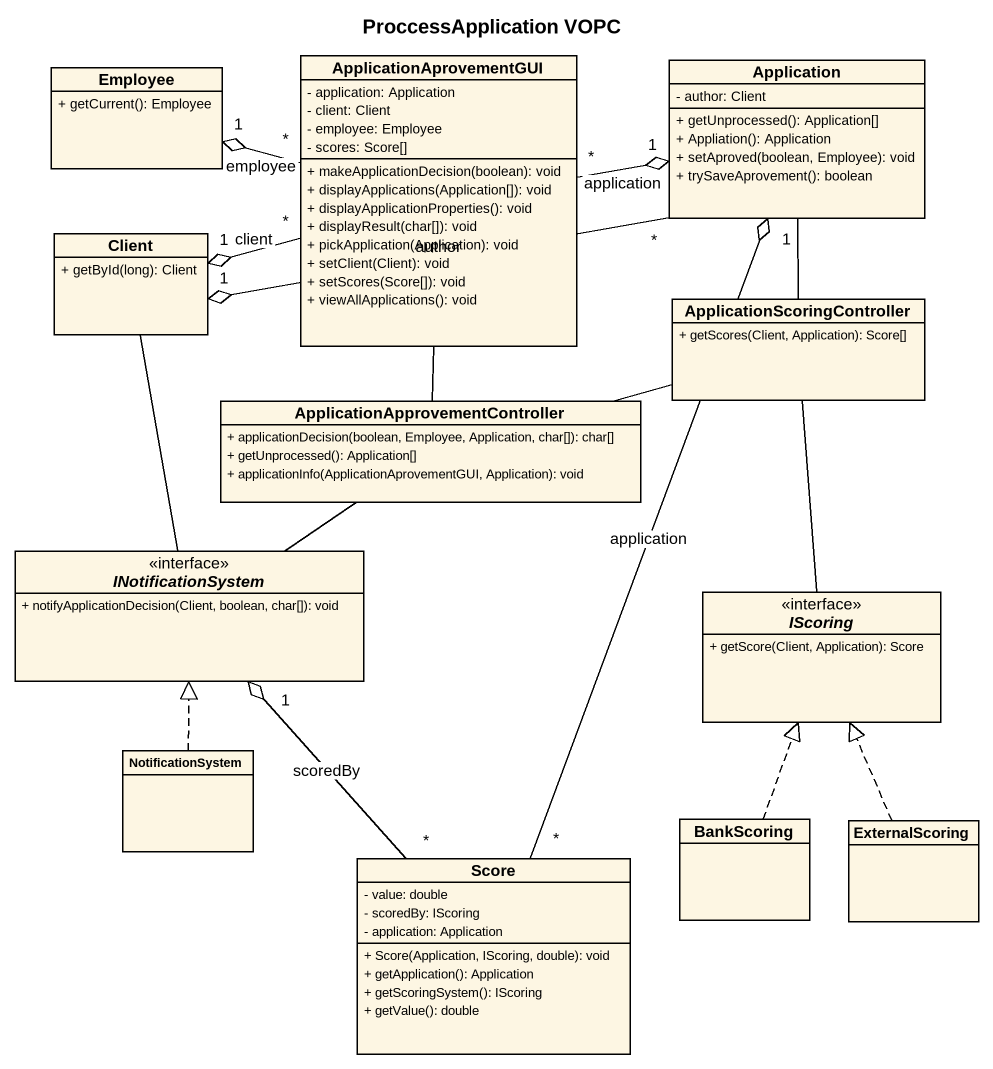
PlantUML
@startuml
title ProccessApplication VOPC
hide circle
hide empty members
skinparam classAttributeIconSize 0
class Employee {
  + getCurrent(): Employee
}
class ApplicationAprovementGUI {
  - application: Application
  - client: Client
  - employee: Employee
  - scores: Score[]
  + makeApplicationDecision(boolean): void
  + displayApplications(Application[]): void
  + displayApplicationProperties(): void
  + displayResult(char[]): void
  + pickApplication(Application): void
  + setClient(Client): void
  + setScores(Score[]): void
  + viewAllApplications(): void
}
class Application {
  - author: Client
  + getUnprocessed(): Application[]
  + Appliation(): Application
  + setAproved(boolean, Employee): void
  + trySaveAprovement(): boolean
}
class Client {
  + getById(long): Client
}
class ApplicationScoringController {
  + getScores(Client, Application): Score[]
}
class "ApplicationApprovementController" as ApplicationApprovementContro {
  + applicationDecision(boolean, Employee, Application, char[]): char[]
  + getUnprocessed(): Application[]
  + applicationInfo(ApplicationAprovementGUI, Application): void
}
interface INotificationSystem {
  + notifyApplicationDecision(Client, boolean, char[]): void
}
interface IScoring {
  + getScore(Client, Application): Score
}
class NotificationSystem
class Score {
  - value: double
  - scoredBy: IScoring
  - application: Application
  + Score(Application, IScoring, double): void
  + getApplication(): Application
  + getScoringSystem(): IScoring
  + getValue(): double
}
class BankScoring
class ExternalScoring
ApplicationAprovementGUI "*" -left-o "1" Employee : employee
ApplicationAprovementGUI "*" -right-o "1" Application : application
ApplicationAprovementGUI "*" -left-o "1" Client : client
Application "*" -left-o "1" Client : author
Application -- ApplicationScoringController
Client -- INotificationSystem
ApplicationScoringController -- IScoring
ApplicationApprovementContro -up- ApplicationAprovementGUI
ApplicationApprovementContro -right- ApplicationScoringController
ApplicationApprovementContro -- INotificationSystem
NotificationSystem .up.|> INotificationSystem
Score "*" -up-o "1" Application : application
Score "*" -up-o "1" INotificationSystem : scoredBy
BankScoring .up.|> IScoring
ExternalScoring .up.|> IScoring
@enduml
